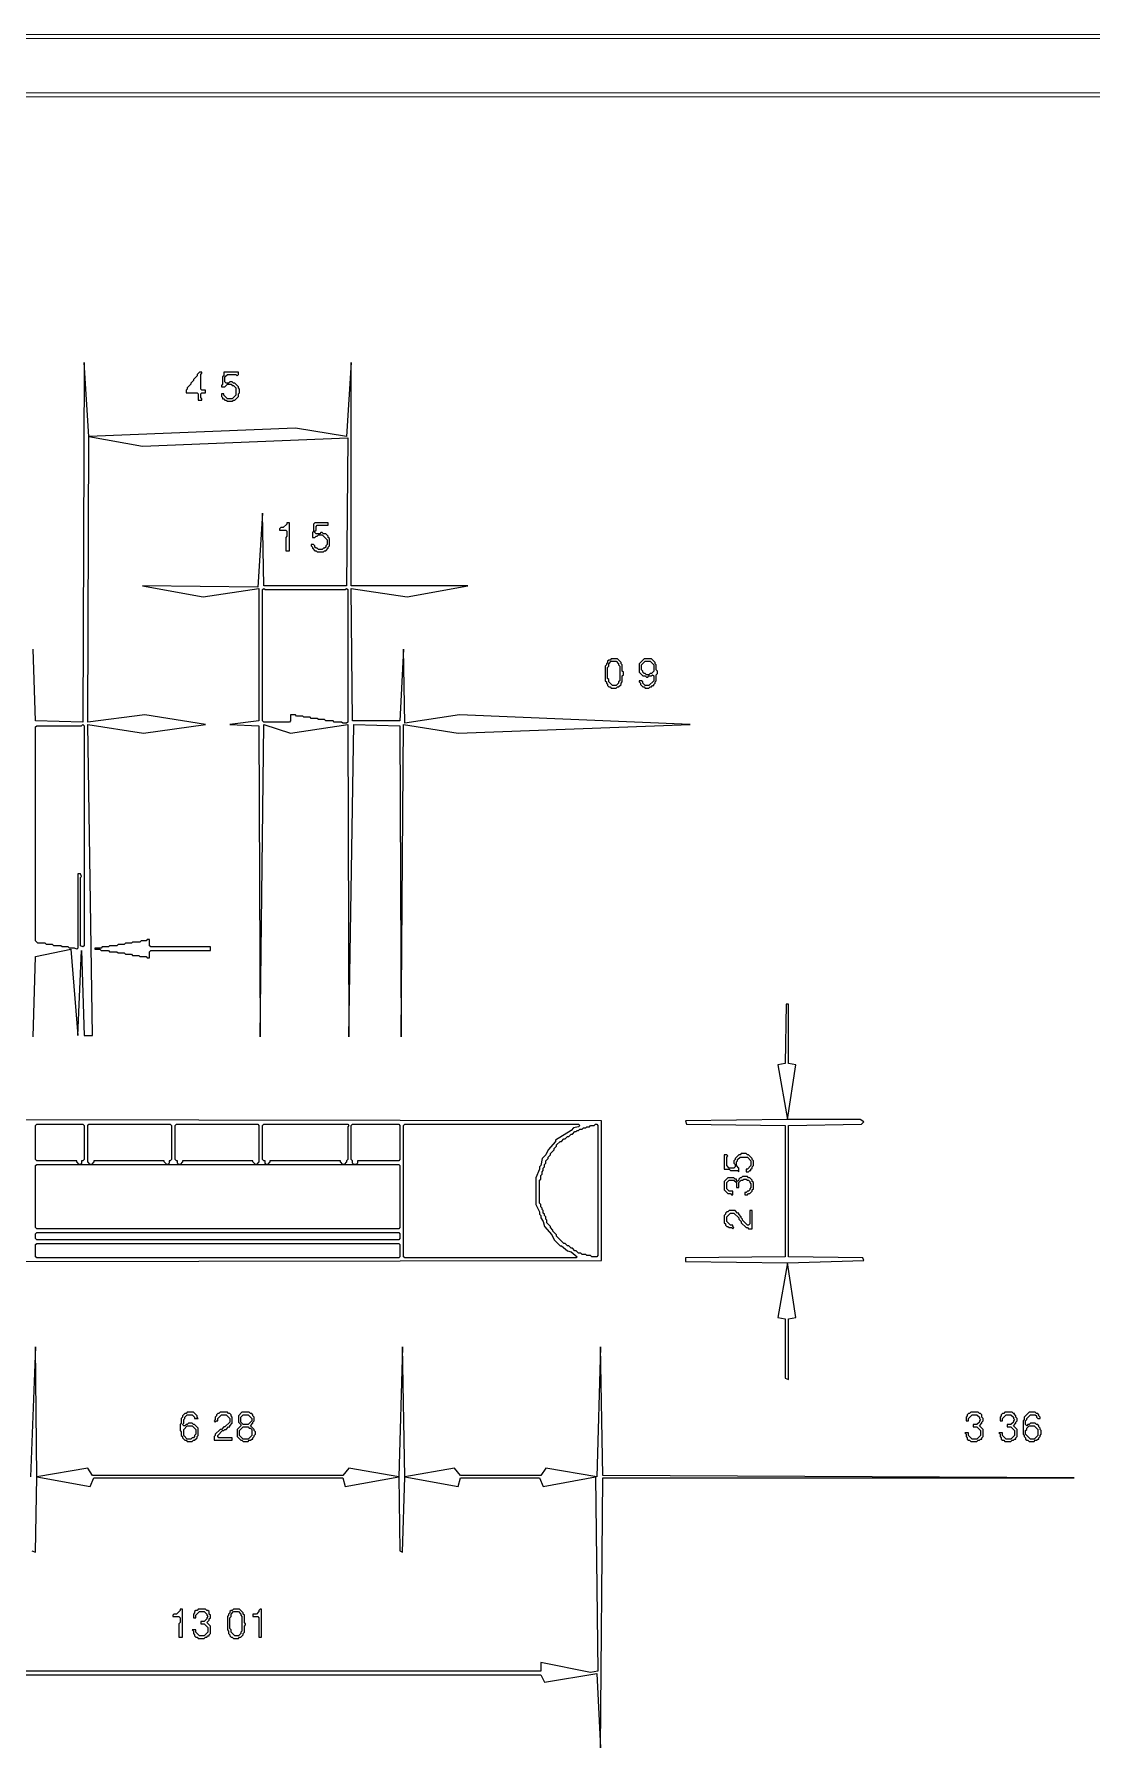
# Model space of a CAD drawing. Extents: x 18 to 322, y -435 to -5.
# Drawn here: x 84.9 to 171.9, y -145.7 to -4.7 of the extents above; entities that cross this region are included whole.
import ezdxf

# ---------------------------------------------------------------- set-up
doc = ezdxf.new("R2010")
doc.units = 0

msp = doc.modelspace()

# ---------------------------------------------------------------- linework, layer by layer
at = {"layer": 'CONTOURS'}
for p, q in [((317.2, -4.8), (17.6, -4.7)), ((18, -5), (316.9, -5.1)), ((312.4, -9.6), (22.4, -9.5)), ((22.8, -9.8), (312.1, -9.9)), ((89, -31.7), (88.9, -61.3)), ((89.4, -37.8), (89, -31.7)), ((111, -31.7), (110.6, -37.8)), ((111, -50.1), (111, -31.7)), ((97.8, -33.5), (97.5, -33.8)), ((97.5, -33.8), (97.5, -33.9)), ((98, -33.2), (97.8, -33.4)), ((97.8, -33.4), (97.8, -33.5)), ((98.3, -32.8), (98, -33.1)), ((98, -33.1), (98, -33.2)), ((98.5, -32.5), (98.3, -32.7)), ((98.3, -32.7), (98.3, -32.8)), ((98.7, -32.5), (98.5, -32.5)), ((98.6, -32.7), (98.7, -32.6)), ((98.6, -33.9), (98.6, -32.7)), ((98.7, -32.6), (98.7, -32.5)), ((100.4, -33.5), (100.3, -33.6)), ((100.3, -33.6), (100.3, -33.7)), ((100.3, -33.7), (100.6, -33.7)), ((100.5, -32.8), (100.4, -32.9)), ((100.4, -32.9), (100.4, -33.5)), ((100.5, -32.5), (100.5, -32.8)), ((101.7, -32.5), (100.5, -32.5)), ((100.6, -32.9), (100.8, -32.7)), ((100.6, -33.3), (100.6, -32.9)), ((100.7, -33.4), (100.6, -33.3)), ((100.6, -33.7), (100.8, -33.5)), ((100.9, -33.4), (100.7, -33.4)), ((100.8, -32.7), (101.5, -32.7)), ((100.8, -33.5), (101.1, -33.5)), ((101, -33.3), (100.9, -33.4)), ((101.2, -33.3), (101, -33.3)), ((101.1, -33.5), (101.2, -33.6)), ((101.3, -33.4), (101.2, -33.3)), ((101.2, -33.6), (101.3, -33.6)), ((101.4, -33.4), (101.3, -33.4)), ((101.3, -33.6), (101.5, -33.8)), ((101.7, -33.7), (101.4, -33.4)), ((101.5, -32.7), (101.6, -32.8)), ((101.5, -33.8), (101.5, -34.4)), ((101.6, -32.8), (101.7, -32.7)), ((101.7, -32.7), (101.7, -32.5)), ((101.7, -33.8), (101.7, -33.7)), ((101.8, -33.9), (101.7, -33.8)), ((97.5, -33.9), (97.4, -34)), ((97.4, -34), (97.4, -34.2)), ((97.4, -34.2), (98.3, -34.2)), ((98.3, -34.2), (98.4, -34.3)), ((98.4, -34.3), (98.4, -34.8)), ((98.4, -34.8), (98.7, -34.8)), ((98.7, -34), (98.6, -33.9)), ((98.6, -34.3), (98.7, -34.2)), ((98.6, -34.6), (98.6, -34.3)), ((98.7, -34.7), (98.6, -34.6)), ((99, -34), (98.7, -34)), ((98.7, -34.2), (99, -34.2)), ((98.7, -34.8), (98.7, -34.7)), ((99, -34.2), (99, -34)), ((100.5, -34.3), (100.3, -34.3)), ((100.3, -34.3), (100.3, -34.5)), ((100.3, -34.5), (100.4, -34.6)), ((100.4, -34.6), (100.4, -34.7)), ((100.4, -34.7), (100.5, -34.7)), ((100.5, -34.4), (100.5, -34.3)), ((100.8, -34.7), (100.5, -34.4)), ((100.5, -34.7), (100.6, -34.8)), ((100.6, -34.8), (100.7, -34.8)), ((100.7, -34.8), (100.8, -34.9)), ((101.2, -34.7), (100.8, -34.7)), ((100.8, -34.9), (101.2, -34.9)), ((101.5, -34.4), (101.2, -34.7)), ((101.2, -34.9), (101.3, -34.8)), ((101.3, -34.8), (101.4, -34.8)), ((101.4, -34.8), (101.7, -34.5)), ((101.7, -34.3), (101.8, -34.2)), ((101.7, -34.5), (101.7, -34.3)), ((101.8, -34.2), (101.8, -33.9)), ((89.3, -61.3), (89.4, -37.8)), ((106.4, -37.1), (89.4, -37.8)), ((89.4, -37.8), (93.8, -38.6)), ((93.8, -38.6), (110.7, -37.9)), ((110.6, -37.8), (106.4, -37.1)), ((110.7, -37.9), (110.6, -50.1)), ((103.7, -44.1), (103.3, -50.2)), ((103.8, -50.1), (103.7, -44.1)), ((105.7, -45), (105.4, -45.3)), ((105.7, -44.9), (105.7, -45)), ((105.9, -44.9), (105.7, -44.9)), ((105.9, -47.2), (105.9, -44.9)), ((108, -44.9), (107.9, -45)), ((107.9, -45), (107.9, -45.6)), ((109.1, -44.9), (108, -44.9)), ((108.1, -45.2), (108.2, -45.1)), ((108.2, -45.1), (109.1, -45.1)), ((109.1, -45.1), (109.1, -44.9)), ((105.2, -45.3), (105.1, -45.4)), ((105.1, -45.4), (105.1, -45.5)), ((105.1, -45.5), (105.6, -45.5)), ((105.4, -45.3), (105.2, -45.3)), ((105.6, -45.5), (105.7, -45.6)), ((105.7, -46), (105.6, -46.1)), ((105.6, -46.1), (105.6, -47.2)), ((105.7, -45.6), (105.7, -46)), ((107.9, -45.6), (107.8, -45.7)), ((107.8, -45.7), (107.8, -46.1)), ((107.8, -46.1), (108, -46.1)), ((108, -45.6), (108.1, -45.5)), ((108, -45.7), (108, -45.6)), ((108.1, -45.8), (108, -45.7)), ((108, -46.1), (108.1, -46)), ((108.1, -45.5), (108.1, -45.2)), ((108.4, -45.8), (108.1, -45.8)), ((108.1, -46), (108.2, -46)), ((108.2, -46), (108.3, -45.9)), ((108.3, -45.9), (108.6, -45.9)), ((108.5, -45.7), (108.4, -45.8)), ((108.6, -45.7), (108.5, -45.7)), ((108.7, -45.8), (108.6, -45.7)), ((108.6, -45.9), (109, -46.3)), ((108.9, -45.8), (108.7, -45.8)), ((109.1, -46), (108.9, -45.8)), ((109, -46.3), (109, -46.7)), ((109.1, -46.1), (109.1, -46)), ((109.2, -46.2), (109.1, -46.1)), ((109.2, -46.8), (109.2, -46.2)), ((105.6, -47.2), (105.9, -47.2)), ((107.9, -46.7), (107.7, -46.7)), ((107.7, -46.7), (107.7, -46.8)), ((107.7, -46.8), (107.8, -46.9)), ((107.8, -46.9), (107.8, -47)), ((107.8, -47), (108, -47.2)), ((108, -46.8), (107.9, -46.7)), ((108, -46.9), (108, -46.8)), ((108.1, -47), (108, -46.9)), ((108, -47.2), (108.1, -47.2)), ((108.2, -47), (108.1, -47)), ((108.1, -47.2), (108.2, -47.3)), ((108.3, -47.1), (108.2, -47)), ((108.2, -47.3), (108.7, -47.3)), ((108.6, -47.1), (108.3, -47.1)), ((108.7, -47), (108.6, -47.1)), ((108.8, -47), (108.7, -47)), ((108.7, -47.3), (108.8, -47.2)), ((108.9, -46.9), (108.8, -47)), ((108.8, -47.2), (108.9, -47.2)), ((109, -46.7), (108.9, -46.8)), ((108.9, -46.8), (108.9, -46.9)), ((108.9, -47.2), (109.1, -47)), ((109.1, -46.9), (109.2, -46.8)), ((109.1, -47), (109.1, -46.9)), ((103.3, -50.2), (93.8, -50.1)), ((93.8, -50.1), (98.8, -51)), ((98.8, -51), (103.4, -50.3)), ((103.4, -50.3), (103.4, -61.2)), ((103.7, -50.4), (103.8, -50.3)), ((103.7, -61.2), (103.7, -50.4)), ((110.6, -50.1), (103.8, -50.1)), ((103.8, -50.3), (103.9, -50.4)), ((103.9, -50.4), (110.5, -50.4)), ((110.5, -50.4), (110.6, -50.3)), ((110.6, -50.3), (110.7, -50.4)), ((110.7, -50.4), (110.7, -61.3)), ((120.6, -50.1), (111, -50.1)), ((111.1, -61.2), (111, -50.3)), ((111, -50.3), (115.6, -51)), ((115.6, -51), (120.6, -50.1)), ((85, -61.2), (84.8, -55.3)), ((115.3, -55.3), (115, -61.2)), ((115.4, -61.4), (115.3, -55.3)), ((132.1, -56.4), (132, -56.5)), ((132.2, -56.2), (132.1, -56.3)), ((132.1, -56.3), (132.1, -56.4)), ((132.3, -56.2), (132.2, -56.2)), ((132.2, -56.5), (132.4, -56.3)), ((132.4, -56.1), (132.3, -56.2)), ((132.9, -56.1), (132.4, -56.1)), ((132.4, -56.3), (132.8, -56.3)), ((132.8, -56.3), (133, -56.5)), ((133.2, -56.4), (132.9, -56.1)), ((133.2, -56.5), (133.2, -56.4)), ((135.1, -56.1), (134.7, -56.5)), ((134.9, -56.6), (135.2, -56.3)), ((135.7, -56.1), (135.1, -56.1)), ((135.2, -56.3), (135.6, -56.3)), ((135.6, -56.3), (135.9, -56.6)), ((136, -56.4), (135.7, -56.1)), ((136, -56.5), (136, -56.4)), ((132, -56.6), (131.9, -56.7)), ((131.9, -56.7), (131.9, -57.9)), ((132, -56.5), (132, -56.6)), ((132.1, -56.8), (132.2, -56.7)), ((132.1, -57.7), (132.1, -56.8)), ((132.2, -57.8), (132.1, -57.7)), ((132.2, -56.7), (132.2, -56.5)), ((132.2, -58), (132.2, -57.8)), ((133, -56.5), (133, -56.6)), ((133, -56.6), (133.1, -56.7)), ((133.1, -56.7), (133.1, -57.9)), ((133.3, -56.6), (133.2, -56.5)), ((133.3, -57.1), (133.3, -56.6)), ((133.4, -57.2), (133.3, -57.1)), ((133.3, -57.5), (133.4, -57.4)), ((133.3, -58), (133.3, -57.5)), ((133.4, -57.4), (133.4, -57.2)), ((134.7, -56.5), (134.7, -57.2)), ((134.7, -57.2), (135, -57.5)), ((134.9, -57), (134.9, -56.6)), ((135, -57.1), (134.9, -57)), ((135, -57.2), (135, -57.1)), ((135.1, -57.3), (135, -57.2)), ((135, -57.5), (135.2, -57.5)), ((135.2, -57.3), (135.1, -57.3)), ((135.3, -57.4), (135.2, -57.3)), ((135.2, -57.5), (135.3, -57.6)), ((135.5, -57.4), (135.3, -57.4)), ((135.3, -57.6), (135.4, -57.6)), ((135.4, -57.6), (135.5, -57.5)), ((135.6, -57.3), (135.5, -57.4)), ((135.5, -57.5), (135.7, -57.5)), ((135.7, -57.3), (135.6, -57.3)), ((135.9, -57.1), (135.7, -57.3)), ((135.7, -57.5), (135.8, -57.4)), ((135.8, -57.4), (135.9, -57.5)), ((135.9, -56.6), (135.9, -57.1)), ((135.9, -57.5), (135.9, -57.9)), ((136.1, -56.6), (136, -56.5)), ((136.1, -57), (136.1, -56.6)), ((136.2, -57.1), (136.1, -57)), ((136.1, -57.4), (136.2, -57.3)), ((136.1, -57.9), (136.1, -57.4)), ((136.2, -57.3), (136.2, -57.1)), ((131.9, -57.9), (132, -58)), ((132, -58), (132, -58.1)), ((132, -58.1), (132.1, -58.2)), ((132.1, -58.2), (132.1, -58.3)), ((132.1, -58.3), (132.2, -58.4)), ((132.5, -58.3), (132.2, -58)), ((132.2, -58.4), (132.3, -58.4)), ((132.3, -58.4), (132.4, -58.5)), ((132.4, -58.5), (132.8, -58.5)), ((132.8, -58.3), (132.5, -58.3)), ((133, -58.1), (132.8, -58.3)), ((132.8, -58.5), (132.9, -58.4)), ((132.9, -58.4), (133, -58.4)), ((133.1, -57.9), (133, -58)), ((133, -58), (133, -58.1)), ((133, -58.4), (133.2, -58.2)), ((133.2, -58.1), (133.3, -58)), ((133.2, -58.2), (133.2, -58.1)), ((134.9, -57.9), (134.7, -57.9)), ((134.7, -57.9), (134.7, -58)), ((134.7, -58), (134.8, -58.1)), ((134.8, -58.1), (134.8, -58.2)), ((134.8, -58.2), (135, -58.4)), ((135, -58), (134.9, -57.9)), ((135, -58.1), (135, -58)), ((135.2, -58.3), (135, -58.1)), ((135, -58.4), (135.1, -58.4)), ((135.1, -58.4), (135.2, -58.5)), ((135.5, -58.3), (135.2, -58.3)), ((135.2, -58.5), (135.5, -58.5)), ((135.9, -57.9), (135.5, -58.3)), ((135.5, -58.5), (135.6, -58.4)), ((135.6, -58.4), (135.7, -58.4)), ((135.7, -58.4), (135.8, -58.3)), ((135.8, -58.3), (135.9, -58.3)), ((135.9, -58.2), (136, -58.1)), ((135.9, -58.3), (135.9, -58.2)), ((136, -58), (136.1, -57.9)), ((136, -58.1), (136, -58)), ((88.9, -61.3), (85, -61.2)), ((85, -61.7), (85.1, -61.6)), ((85, -79.3), (85, -61.7)), ((85.1, -61.6), (88.8, -61.6)), ((88.8, -61.6), (88.9, -61.5)), ((88.9, -61.5), (89, -61.6)), ((89, -61.6), (89, -79.7)), ((94, -60.7), (89.3, -61.3)), ((89.7, -87.1), (89.3, -61.5)), ((89.3, -61.5), (93.9, -62.2)), ((93.9, -62.2), (99, -61.5)), ((99, -61.5), (94, -60.7)), ((103.4, -61.2), (101, -61.5)), ((101, -61.5), (103.4, -61.6)), ((103.4, -61.6), (103.5, -87.2)), ((103.5, -87.2), (103.8, -61.5)), ((103.8, -61.3), (103.7, -61.2)), ((105.9, -61.3), (103.8, -61.3)), ((103.8, -61.5), (106, -62.2)), ((106, -61.2), (105.9, -61.3)), ((106.4, -60.7), (106, -60.7)), ((106, -60.7), (106, -61.2)), ((106, -62.2), (110.7, -61.5)), ((106.5, -60.8), (106.4, -60.7)), ((107, -60.8), (106.5, -60.8)), ((107.1, -60.9), (107, -60.8)), ((107.6, -60.9), (107.1, -60.9)), ((107.7, -61), (107.6, -60.9)), ((108.2, -61), (107.7, -61)), ((108.3, -61.1), (108.2, -61)), ((108.8, -61.1), (108.3, -61.1)), ((108.9, -61.2), (108.8, -61.1)), ((109.5, -61.2), (108.9, -61.2)), ((109.6, -61.3), (109.5, -61.2)), ((110.2, -61.3), (109.6, -61.3)), ((110.3, -61.4), (110.2, -61.3)), ((110.6, -61.4), (110.3, -61.4)), ((110.7, -61.3), (110.6, -61.4)), ((110.7, -61.5), (110.8, -87.2)), ((110.8, -87.2), (111.2, -61.5)), ((115, -61.2), (111.1, -61.2)), ((111.2, -61.5), (115, -61.6)), ((115, -61.6), (115.1, -87.2)), ((115.1, -87.2), (115.3, -61.5)), ((115.3, -61.5), (119.8, -62.2)), ((119.9, -60.7), (115.4, -61.4)), ((119.8, -62.2), (138.9, -61.5)), ((138.9, -61.5), (119.9, -60.7)), ((88.7, -73.8), (88.5, -73.8)), ((88.5, -73.8), (88.5, -79.9)), ((88.8, -74), (88.7, -73.8)), ((88.7, -74.1), (88.8, -74)), ((88.7, -79.7), (88.7, -74.1)), ((85.2, -79.5), (85, -79.3)), ((85, -80.6), (87.9, -80)), ((85.8, -79.5), (85.2, -79.5)), ((85.9, -79.6), (85.8, -79.5)), ((86.4, -79.6), (85.9, -79.6)), ((86.5, -79.7), (86.4, -79.6)), ((87.1, -79.7), (86.5, -79.7)), ((87.2, -79.8), (87.1, -79.7)), ((87.7, -79.8), (87.2, -79.8)), ((87.8, -79.9), (87.7, -79.8)), ((88.2, -79.9), (87.8, -79.9)), ((87.9, -80), (88.5, -87.1)), ((88.4, -80), (88.2, -79.9)), ((88.5, -79.9), (88.4, -80)), ((88.5, -87.1), (88.8, -80.1)), ((88.9, -79.8), (88.7, -79.7)), ((88.8, -80.1), (89, -87.1)), ((89, -79.7), (88.9, -79.8)), ((89.9, -79.9), (89.9, -80)), ((90.4, -79.9), (89.9, -79.9)), ((89.9, -80), (90.3, -80)), ((90.3, -80), (90.4, -80.1)), ((90.5, -79.8), (90.4, -79.9)), ((90.4, -80.1), (91, -80.1)), ((91, -79.8), (90.5, -79.8)), ((91.1, -79.7), (91, -79.8)), ((91, -80.1), (91.1, -80.2)), ((91.7, -79.7), (91.1, -79.7)), ((91.1, -80.2), (91.7, -80.2)), ((91.8, -79.6), (91.7, -79.7)), ((91.7, -80.2), (91.8, -80.3)), ((92.3, -79.6), (91.8, -79.6)), ((91.8, -80.3), (92.3, -80.3)), ((92.4, -79.5), (92.3, -79.6)), ((92.3, -80.3), (92.4, -80.4)), ((92.9, -79.5), (92.4, -79.5)), ((93, -79.4), (92.9, -79.5)), ((93.6, -79.4), (93, -79.4)), ((93.7, -79.3), (93.6, -79.4)), ((94.1, -79.3), (93.7, -79.3)), ((94.2, -79.2), (94.1, -79.3)), ((94.4, -79.2), (94.2, -79.2)), ((94.4, -79.7), (94.4, -79.2)), ((94.5, -79.8), (94.4, -79.7)), ((94.4, -80.2), (94.5, -80.1)), ((94.4, -80.7), (94.4, -80.2)), ((99.4, -79.8), (94.5, -79.8)), ((94.5, -80.1), (99.4, -80.1)), ((99.4, -80.1), (99.4, -79.8)), ((84.8, -87.2), (85, -80.6)), ((92.4, -80.4), (92.9, -80.4)), ((92.9, -80.4), (93, -80.5)), ((93, -80.5), (93.5, -80.5)), ((93.5, -80.5), (93.6, -80.6)), ((93.6, -80.6), (94.1, -80.6)), ((94.1, -80.6), (94.2, -80.7)), ((94.2, -80.7), (94.4, -80.7)), ((146.8, -84.5), (146.7, -89.4)), ((147, -84.5), (146.8, -84.5)), ((147, -89.4), (147, -84.5)), ((89, -87.1), (89.7, -87.1)), ((146.7, -89.4), (146.1, -89.5)), ((146.1, -89.5), (146.9, -94)), ((146.9, -94), (147.6, -89.5)), ((147.6, -89.5), (147, -89.4)), ((131.6, -94.1), (68.7, -94)), ((85, -94.5), (85.1, -94.4)), ((85.1, -94.4), (88.9, -94.4)), ((88.9, -94.4), (89, -94.5)), ((89.3, -94.5), (89.4, -94.4)), ((89.4, -94.4), (96.1, -94.4)), ((96.1, -94.4), (96.2, -94.5)), ((96.5, -94.5), (96.6, -94.4)), ((96.6, -94.4), (103.3, -94.4)), ((103.3, -94.4), (103.4, -94.5)), ((103.7, -94.5), (103.8, -94.4)), ((103.8, -94.4), (110.7, -94.4)), ((110.7, -94.4), (110.8, -94.5)), ((111, -94.5), (111.1, -94.4)), ((111.1, -94.4), (114.9, -94.4)), ((114.9, -94.4), (115, -94.5)), ((115.3, -94.5), (115.4, -94.4)), ((115.4, -94.4), (129.7, -94.4)), ((129.7, -94.4), (129.8, -94.5)), ((131, -94.5), (131.1, -94.4)), ((131.1, -94.4), (131.2, -94.4)), ((131.2, -94.4), (131.3, -94.5)), ((131.6, -105.6), (131.6, -94.1)), ((146.9, -94), (138.5, -94.1)), ((138.5, -94.1), (138.6, -94.4)), ((138.6, -94.4), (146.7, -94.5)), ((152.9, -94), (146.9, -94)), ((147, -94.5), (153, -94.4)), ((153.2, -94.2), (152.9, -94)), ((153, -94.4), (153.2, -94.2)), ((85, -97.3), (85, -94.5)), ((89, -94.5), (89, -97.3)), ((89.3, -97.5), (89.3, -94.5)), ((96.2, -94.5), (96.2, -97.3)), ((96.5, -97.3), (96.5, -94.5)), ((103.4, -94.5), (103.4, -97.5)), ((103.7, -97.3), (103.7, -94.5)), ((110.8, -94.5), (110.7, -94.6)), ((110.7, -94.6), (110.7, -97.3)), ((111, -97.3), (111, -94.5)), ((115, -94.5), (115, -97.3)), ((115.3, -105.3), (115.3, -94.5)), ((127.8, -95.8), (127.2, -96.5)), ((129.1, -94.9), (127.8, -95.7)), ((127.8, -95.7), (127.8, -95.8)), ((127.9, -96.1), (128.2, -95.8)), ((128.2, -95.8), (128.3, -95.8)), ((128.3, -95.8), (128.5, -95.6)), ((128.5, -95.6), (128.6, -95.6)), ((128.6, -95.6), (128.8, -95.4)), ((128.8, -95.4), (128.9, -95.4)), ((128.9, -95.4), (129.1, -95.2)), ((129.3, -94.7), (129.1, -94.9)), ((129.1, -95.2), (129.2, -95.2)), ((129.2, -95.2), (129.4, -95)), ((129.7, -94.6), (129.3, -94.7)), ((129.4, -95), (129.5, -95)), ((129.5, -95), (129.6, -94.9)), ((129.6, -94.9), (129.7, -94.9)), ((129.8, -94.5), (129.7, -94.6)), ((129.7, -94.9), (129.8, -94.8)), ((129.8, -94.8), (130, -94.8)), ((130, -94.8), (130.1, -94.7)), ((130.1, -94.7), (130.3, -94.7)), ((130.3, -94.7), (130.4, -94.6)), ((130.4, -94.6), (130.6, -94.6)), ((130.6, -94.6), (130.7, -94.5)), ((130.7, -94.5), (131, -94.5)), ((131.3, -94.5), (131.3, -105.2)), ((146.7, -94.5), (146.7, -105.3)), ((147, -105.3), (147, -94.5)), ((126.7, -97.2), (126.6, -97.8)), ((127, -96.9), (126.7, -97.2)), ((127.2, -96.5), (127, -96.9)), ((127, -97.4), (127.2, -97.2)), ((127.2, -97.1), (127.4, -96.9)), ((127.2, -97.2), (127.2, -97.1)), ((127.4, -96.8), (127.7, -96.5)), ((127.4, -96.9), (127.4, -96.8)), ((127.7, -96.4), (127.9, -96.2)), ((127.7, -96.5), (127.7, -96.4)), ((127.9, -96.2), (127.9, -96.1)), ((141.9, -96.9), (141.7, -96.9)), ((141.7, -96.9), (141.7, -98.1)), ((142, -97), (141.9, -96.9)), ((141.9, -97.1), (142, -97)), ((141.9, -97.8), (141.9, -97.1)), ((142.9, -96.9), (142.6, -97.2)), ((142.6, -97.2), (142.6, -97.3)), ((142.8, -97.3), (143, -97.1)), ((143, -96.9), (142.9, -96.9)), ((143.1, -96.8), (143, -96.9)), ((143, -97.1), (143.6, -97.1)), ((143.5, -96.8), (143.1, -96.8)), ((143.6, -96.9), (143.5, -96.8)), ((143.7, -96.9), (143.6, -96.9)), ((143.6, -97.1), (143.9, -97.4)), ((144, -97.2), (143.7, -96.9)), ((144, -97.3), (144, -97.2)), ((85.1, -97.4), (85, -97.3)), ((85, -97.8), (85.1, -97.7)), ((85, -102.9), (85, -97.8)), ((88.4, -97.4), (85.1, -97.4)), ((85.1, -97.7), (114.9, -97.7)), ((88.4, -97.5), (88.4, -97.4)), ((88.6, -97.7), (88.4, -97.5)), ((88.7, -97.7), (88.6, -97.7)), ((88.8, -97.6), (88.7, -97.7)), ((88.9, -97.4), (88.8, -97.4)), ((88.8, -97.4), (88.8, -97.6)), ((89, -97.3), (88.9, -97.4)), ((89.5, -97.7), (89.3, -97.5)), ((89.6, -97.7), (89.5, -97.7)), ((89.8, -97.5), (89.6, -97.7)), ((95.6, -97.4), (89.8, -97.4)), ((89.8, -97.4), (89.8, -97.5)), ((95.6, -97.5), (95.6, -97.4)), ((95.8, -97.7), (95.6, -97.5)), ((95.9, -97.7), (95.8, -97.7)), ((96, -97.6), (95.9, -97.7)), ((96.1, -97.4), (96, -97.4)), ((96, -97.4), (96, -97.6)), ((96.2, -97.3), (96.1, -97.4)), ((96.6, -97.4), (96.5, -97.3)), ((96.7, -97.4), (96.6, -97.4)), ((96.7, -97.6), (96.7, -97.4)), ((96.8, -97.7), (96.7, -97.6)), ((96.9, -97.7), (96.8, -97.7)), ((97.1, -97.5), (96.9, -97.7)), ((102.9, -97.4), (97.1, -97.4)), ((97.1, -97.4), (97.1, -97.5)), ((102.9, -97.5), (102.9, -97.4)), ((103.1, -97.7), (102.9, -97.5)), ((103.2, -97.7), (103.1, -97.7)), ((103.4, -97.5), (103.2, -97.7)), ((103.8, -97.4), (103.7, -97.3)), ((103.9, -97.4), (103.8, -97.4)), ((103.9, -97.6), (103.9, -97.4)), ((104, -97.7), (103.9, -97.6)), ((104.1, -97.7), (104, -97.7)), ((104.3, -97.5), (104.1, -97.7)), ((110.1, -97.4), (104.3, -97.4)), ((104.3, -97.4), (104.3, -97.5)), ((110.1, -97.5), (110.1, -97.4)), ((110.3, -97.7), (110.1, -97.5)), ((110.4, -97.7), (110.3, -97.7)), ((110.6, -97.5), (110.4, -97.7)), ((110.7, -97.3), (110.6, -97.4)), ((110.6, -97.4), (110.6, -97.5)), ((111.1, -97.4), (111, -97.3)), ((111.1, -97.6), (111.1, -97.4)), ((111.2, -97.7), (111.1, -97.6)), ((111.4, -97.7), (111.2, -97.7)), ((111.5, -97.6), (111.4, -97.7)), ((114.9, -97.4), (111.5, -97.4)), ((111.5, -97.4), (111.5, -97.6)), ((115, -97.3), (114.9, -97.4)), ((114.9, -97.7), (115, -97.8)), ((115, -97.8), (115, -102.9)), ((126.5, -98.1), (126.2, -98.8)), ((126.6, -97.8), (126.5, -97.9)), ((126.5, -97.9), (126.5, -98.1)), ((126.6, -98.6), (126.7, -98.5)), ((126.6, -98.9), (126.6, -98.6)), ((126.7, -98.3), (126.8, -98.2)), ((126.7, -98.5), (126.7, -98.3)), ((126.8, -98), (126.9, -97.9)), ((126.8, -98.2), (126.8, -98)), ((126.9, -97.7), (127, -97.6)), ((126.9, -97.9), (126.9, -97.7)), ((127, -97.6), (127, -97.4)), ((141.7, -98.1), (142.1, -98.1)), ((142.1, -98), (141.9, -97.8)), ((142.5, -98), (142.1, -98)), ((142.1, -98.1), (142.2, -98.2)), ((142.2, -98.2), (142.8, -98.2)), ((142.6, -97.3), (142.5, -97.4)), ((142.5, -97.4), (142.5, -97.6)), ((142.5, -97.6), (142.6, -97.7)), ((142.6, -97.9), (142.5, -98)), ((142.6, -97.7), (142.6, -97.9)), ((142.7, -97.5), (142.8, -97.4)), ((142.7, -97.8), (142.7, -97.5)), ((142.9, -98), (142.7, -97.8)), ((142.8, -97.4), (142.8, -97.3)), ((142.8, -98.2), (142.9, -98.3)), ((142.9, -98.3), (142.9, -98)), ((143.2, -98.7), (143.1, -98.8)), ((143.6, -98.7), (143.2, -98.7)), ((143.6, -98.1), (143.5, -98.1)), ((143.5, -98.1), (143.5, -98.3)), ((143.5, -98.3), (143.7, -98.3)), ((143.9, -97.8), (143.6, -98.1)), ((143.7, -98.8), (143.6, -98.7)), ((143.7, -98.3), (143.8, -98.2)), ((143.8, -98.2), (143.9, -98.2)), ((143.9, -97.4), (143.9, -97.8)), ((143.9, -98.1), (144, -98)), ((143.9, -98.2), (143.9, -98.1)), ((144.1, -97.4), (144, -97.3)), ((144, -97.9), (144.1, -97.8)), ((144, -98), (144, -97.9)), ((144.1, -97.8), (144.1, -97.4)), ((126.2, -98.8), (126.2, -101)), ((126.5, -99), (126.6, -98.9)), ((126.5, -100.9), (126.5, -99)), ((142, -98.8), (141.7, -99.1)), ((141.7, -99.1), (141.7, -99.8)), ((141.7, -99.8), (142, -100.1)), ((141.9, -99.2), (142.1, -99)), ((141.9, -99.7), (141.9, -99.2)), ((142.1, -99.9), (141.9, -99.7)), ((142.5, -98.8), (142, -98.8)), ((142, -100.1), (142.2, -100.1)), ((142.1, -99), (142.5, -99)), ((142.4, -99.9), (142.1, -99.9)), ((142.2, -100.1), (142.3, -100.2)), ((142.4, -100.2), (142.4, -99.9)), ((142.6, -98.9), (142.5, -98.8)), ((142.5, -99), (142.7, -99.2)), ((142.7, -98.9), (142.6, -98.9)), ((142.7, -99), (142.7, -98.9)), ((142.8, -99.1), (142.7, -99)), ((142.7, -99.2), (142.7, -99.6)), ((142.7, -99.6), (142.9, -99.6)), ((142.9, -99), (142.8, -99.1)), ((143, -98.8), (142.9, -98.9)), ((142.9, -98.9), (142.9, -99)), ((142.9, -99.2), (143.1, -99)), ((142.9, -99.6), (142.9, -99.2)), ((143.1, -98.8), (143, -98.8)), ((143.1, -99), (143.2, -99)), ((143.2, -99), (143.3, -98.9)), ((143.3, -98.9), (143.5, -98.9)), ((143.5, -100), (143.4, -100)), ((143.4, -100), (143.4, -100.2)), ((143.5, -98.9), (143.6, -99)), ((143.6, -99.9), (143.5, -100)), ((143.6, -99), (143.7, -99)), ((143.7, -99.9), (143.6, -99.9)), ((143.6, -100.2), (143.7, -100.1)), ((143.8, -98.8), (143.7, -98.8)), ((143.7, -99), (143.8, -99.1)), ((143.8, -99.8), (143.7, -99.9)), ((143.7, -100.1), (143.8, -100.1)), ((144, -99), (143.8, -98.8)), ((143.8, -99.1), (143.8, -99.2)), ((143.8, -99.2), (143.9, -99.3)), ((143.9, -99.6), (143.8, -99.7)), ((143.8, -99.7), (143.8, -99.8)), ((143.8, -100.1), (144, -99.9)), ((143.9, -99.3), (143.9, -99.6)), ((144, -99.1), (144, -99)), ((144.1, -99.2), (144, -99.1)), ((144, -99.8), (144.1, -99.7)), ((144, -99.9), (144, -99.8)), ((144.1, -99.7), (144.1, -99.2)), ((126.2, -101), (126.5, -101.6)), ((126.6, -101), (126.5, -100.9)), ((126.6, -101.2), (126.6, -101)), ((126.7, -101.3), (126.6, -101.2)), ((126.7, -101.4), (126.7, -101.3)), ((126.8, -101.5), (126.7, -101.4)), ((126.8, -101.7), (126.8, -101.5)), ((142.1, -101.5), (142, -101.6)), ((142.6, -101.5), (142.1, -101.5)), ((142.3, -100.2), (142.4, -100.2)), ((142.8, -101.7), (142.6, -101.5)), ((143.4, -100.2), (143.6, -100.2)), ((144, -101.5), (143.8, -101.5)), ((143.8, -101.5), (143.8, -102.6)), ((144, -103), (144, -101.5)), ((85.1, -103), (85, -102.9)), ((115, -102.9), (114.9, -103)), ((126.5, -101.6), (126.5, -101.8)), ((126.5, -101.8), (126.6, -101.9)), ((126.6, -101.9), (126.6, -102.1)), ((126.6, -102.1), (126.8, -102.4)), ((126.9, -101.8), (126.8, -101.7)), ((126.8, -102.4), (126.9, -102.8)), ((126.9, -101.9), (126.9, -101.8)), ((127, -102), (126.9, -101.9)), ((126.9, -102.8), (127.5, -103.5)), ((127, -102.2), (127, -102)), ((127.1, -102.3), (127, -102.2)), ((127.1, -102.5), (127.1, -102.3)), ((127.4, -102.8), (127.1, -102.5)), ((127.4, -102.9), (127.4, -102.8)), ((127.6, -103.1), (127.4, -102.9)), ((141.8, -101.8), (141.7, -101.9)), ((141.7, -101.9), (141.7, -102.5)), ((141.7, -102.5), (141.8, -102.6)), ((141.9, -101.6), (141.8, -101.7)), ((141.8, -101.7), (141.8, -101.8)), ((141.8, -102.6), (141.8, -102.7)), ((141.8, -102.7), (141.9, -102.8)), ((142, -101.6), (141.9, -101.6)), ((141.9, -102), (142.2, -101.7)), ((141.9, -102.4), (141.9, -102)), ((142.2, -102.7), (141.9, -102.4)), ((141.9, -102.8), (142, -102.8)), ((142, -102.8), (142.1, -102.9)), ((142.1, -102.9), (142.3, -102.9)), ((142.2, -101.7), (142.5, -101.7)), ((142.4, -102.7), (142.2, -102.7)), ((142.3, -102.9), (142.4, -103)), ((142.4, -102.8), (142.4, -102.7)), ((142.5, -102.9), (142.4, -102.8)), ((142.4, -103), (142.5, -102.9)), ((142.5, -101.7), (142.9, -102.1)), ((142.9, -101.7), (142.8, -101.7)), ((142.9, -101.8), (142.9, -101.7)), ((143.1, -102), (142.9, -101.8)), ((142.9, -102.1), (142.9, -102.2)), ((142.9, -102.2), (143.1, -102.4)), ((143.1, -102.1), (143.1, -102)), ((143.2, -102.2), (143.1, -102.1)), ((143.1, -102.4), (143.1, -102.5)), ((143.1, -102.5), (143.5, -102.9)), ((143.2, -102.3), (143.2, -102.2)), ((143.6, -102.7), (143.2, -102.3)), ((143.5, -102.9), (143.6, -102.9)), ((143.7, -102.7), (143.6, -102.7)), ((143.6, -102.9), (143.7, -103)), ((143.8, -102.6), (143.7, -102.7)), ((85, -103.4), (85.1, -103.3)), ((85, -103.8), (85, -103.4)), ((85.1, -103.9), (85, -103.8)), ((85, -104.3), (85.1, -104.2)), ((85, -105.3), (85, -104.3)), ((114.9, -103), (85.1, -103)), ((85.1, -103.3), (114.9, -103.3)), ((114.9, -103.9), (85.1, -103.9)), ((85.1, -104.2), (114.9, -104.2)), ((114.9, -103.3), (115, -103.4)), ((115, -103.8), (114.9, -103.9)), ((114.9, -104.2), (115, -104.3)), ((115, -103.4), (115, -103.8)), ((115, -104.3), (115, -105.3)), ((127.5, -103.5), (127.7, -103.9)), ((127.6, -103.2), (127.6, -103.1)), ((127.9, -103.5), (127.6, -103.2)), ((127.7, -103.9), (128.2, -104.4)), ((127.9, -103.6), (127.9, -103.5)), ((128.5, -104.2), (127.9, -103.6)), ((128.6, -104.2), (128.5, -104.2)), ((128.8, -104.4), (128.6, -104.2)), ((143.7, -103), (144, -103)), ((68.5, -105.7), (131.6, -105.6)), ((85.1, -105.4), (85, -105.3)), ((114.9, -105.4), (85.1, -105.4)), ((115, -105.3), (114.9, -105.4)), ((115.4, -105.4), (115.3, -105.3)), ((129.5, -105.4), (115.4, -105.4)), ((128.2, -104.4), (128.3, -104.4)), ((128.3, -104.4), (128.8, -104.8)), ((128.9, -104.4), (128.8, -104.4)), ((128.8, -104.8), (129.1, -104.9)), ((129.1, -104.6), (128.9, -104.4)), ((129.2, -104.6), (129.1, -104.6)), ((129.1, -104.9), (129.6, -105.3)), ((129.4, -104.8), (129.2, -104.6)), ((129.5, -104.8), (129.4, -104.8)), ((129.7, -105), (129.5, -104.8)), ((129.6, -105.3), (129.5, -105.4)), ((129.9, -105), (129.7, -105)), ((130, -105.1), (129.9, -105)), ((130.3, -105.1), (130, -105.1)), ((130.4, -105.2), (130.3, -105.1)), ((130.7, -105.2), (130.4, -105.2)), ((130.8, -105.3), (130.7, -105.2)), ((131.2, -105.3), (130.8, -105.3)), ((131.3, -105.2), (131.2, -105.3)), ((146.7, -105.3), (138.5, -105.4)), ((138.5, -105.4), (138.5, -105.7)), ((138.5, -105.7), (146.9, -105.8)), ((146.9, -105.8), (153.2, -105.6)), ((153.1, -105.4), (147, -105.3)), ((153.2, -105.6), (153.1, -105.4)), ((146.9, -105.8), (146.1, -110.3)), ((147.6, -110.3), (146.9, -105.8)), ((146.1, -110.3), (146.7, -110.4)), ((146.7, -110.4), (146.7, -115.3)), ((147, -110.4), (147.6, -110.3)), ((147, -115.4), (147, -110.4)), ((85, -112.7), (84.6, -123.4)), ((85.1, -123.4), (85, -112.7)), ((115.2, -112.7), (114.9, -123.4)), ((115.4, -123.4), (115.2, -112.7)), ((131.5, -112.7), (131.2, -123.4)), ((131.7, -123.3), (131.5, -112.7)), ((146.7, -115.3), (147, -115.4)), ((97.3, -118.2), (97.1, -118.4)), ((97.1, -118.4), (97.1, -118.5)), ((97.4, -118.2), (97.3, -118.2)), ((97.3, -118.5), (97.5, -118.3)), ((97.5, -118.1), (97.4, -118.2)), ((98, -118.1), (97.5, -118.1)), ((97.5, -118.3), (97.9, -118.3)), ((97.9, -118.3), (98.1, -118.5)), ((98.3, -118.4), (98, -118.1)), ((98.3, -118.5), (98.3, -118.4)), ((99.9, -118.4), (99.8, -118.5)), ((100, -118.2), (99.9, -118.3)), ((99.9, -118.3), (99.9, -118.4)), ((100.1, -118.2), (100, -118.2)), ((100, -118.6), (100.3, -118.3)), ((100.2, -118.1), (100.1, -118.2)), ((100.8, -118.1), (100.2, -118.1)), ((100.3, -118.3), (100.7, -118.3)), ((100.7, -118.3), (101, -118.6)), ((100.9, -118.2), (100.8, -118.1)), ((101, -118.2), (100.9, -118.2)), ((101.1, -118.3), (101, -118.2)), ((101.1, -118.4), (101.1, -118.3)), ((101.2, -118.5), (101.1, -118.4)), ((102, -118.1), (101.7, -118.4)), ((101.7, -118.4), (101.7, -118.9)), ((101.9, -118.5), (102.1, -118.3)), ((102.6, -118.1), (102, -118.1)), ((102.1, -118.3), (102.5, -118.3)), ((102.5, -118.3), (102.8, -118.6)), ((102.7, -118.2), (102.6, -118.1)), ((102.8, -118.2), (102.7, -118.2)), ((102.9, -118.3), (102.8, -118.2)), ((102.9, -118.4), (102.9, -118.3)), ((103, -118.5), (102.9, -118.4)), ((161.7, -118.4), (161.6, -118.5)), ((161.8, -118.2), (161.7, -118.3)), ((161.7, -118.3), (161.7, -118.4)), ((161.9, -118.2), (161.8, -118.2)), ((161.8, -118.6), (162.1, -118.3)), ((162, -118.1), (161.9, -118.2)), ((162.6, -118.1), (162, -118.1)), ((162.1, -118.3), (162.5, -118.3)), ((162.5, -118.3), (162.7, -118.5)), ((162.7, -118.2), (162.6, -118.1)), ((162.8, -118.2), (162.7, -118.2)), ((162.9, -118.3), (162.8, -118.2)), ((162.9, -118.5), (162.9, -118.3)), ((164.5, -118.4), (164.4, -118.5)), ((164.6, -118.2), (164.5, -118.3)), ((164.5, -118.3), (164.5, -118.4)), ((164.7, -118.2), (164.6, -118.2)), ((164.6, -118.6), (164.9, -118.3)), ((164.8, -118.1), (164.7, -118.2)), ((165.4, -118.1), (164.8, -118.1)), ((164.9, -118.3), (165.3, -118.3)), ((165.3, -118.3), (165.5, -118.5)), ((165.5, -118.2), (165.4, -118.1)), ((165.6, -118.2), (165.5, -118.2)), ((165.6, -118.3), (165.6, -118.2)), ((165.7, -118.4), (165.6, -118.3)), ((165.7, -118.5), (165.7, -118.4)), ((166.8, -118.1), (166.4, -118.5)), ((166.6, -118.6), (166.9, -118.3)), ((167.3, -118.1), (166.8, -118.1)), ((166.9, -118.3), (167.3, -118.3)), ((167.4, -118.2), (167.3, -118.1)), ((167.3, -118.3), (167.4, -118.4)), ((167.5, -118.2), (167.4, -118.2)), ((167.4, -118.4), (167.4, -118.5)), ((167.6, -118.3), (167.5, -118.2)), ((167.6, -118.4), (167.6, -118.3)), ((167.7, -118.5), (167.6, -118.4)), ((97, -119), (96.9, -119.1)), ((96.9, -119.1), (96.9, -119.6)), ((96.9, -119.6), (97, -119.7)), ((97.1, -118.5), (97, -118.6)), ((97, -118.6), (97, -119)), ((97, -119.7), (97, -120)), ((97.1, -119.1), (97.2, -119)), ((97.2, -119.2), (97.1, -119.1)), ((97.2, -118.7), (97.3, -118.6)), ((97.2, -119), (97.2, -118.7)), ((97.2, -119.5), (97.5, -119.2)), ((97.3, -119.2), (97.2, -119.2)), ((97.2, -120), (97.2, -119.5)), ((97.3, -118.6), (97.3, -118.5)), ((97.4, -119.1), (97.3, -119.2)), ((97.5, -119.1), (97.4, -119.1)), ((97.6, -119), (97.5, -119.1)), ((97.5, -119.2), (97.9, -119.2)), ((97.9, -119), (97.6, -119)), ((98, -119.1), (97.9, -119)), ((97.9, -119.2), (98.2, -119.5)), ((98.1, -119.1), (98, -119.1)), ((98.1, -118.5), (98.1, -118.6)), ((98.1, -118.6), (98.4, -118.6)), ((98.4, -119.4), (98.1, -119.1)), ((98.2, -119.5), (98.2, -119.9)), ((98.4, -118.6), (98.3, -118.5)), ((98.4, -120), (98.4, -119.4)), ((99.8, -118.7), (99.7, -118.8)), ((99.7, -118.8), (99.8, -118.9)), ((99.8, -118.5), (99.8, -118.7)), ((99.8, -118.9), (99.9, -118.8)), ((100.2, -119.5), (99.8, -119.9)), ((99.9, -118.8), (100, -118.8)), ((100, -118.8), (100, -118.6)), ((100, -120), (100.4, -119.6)), ((100.3, -119.5), (100.2, -119.5)), ((100.5, -119.3), (100.3, -119.5)), ((100.4, -119.6), (100.5, -119.6)), ((100.6, -119.3), (100.5, -119.3)), ((100.5, -119.6), (100.6, -119.5)), ((101, -118.9), (100.6, -119.3)), ((100.6, -119.5), (100.7, -119.5)), ((100.7, -119.5), (100.9, -119.3)), ((100.9, -119.3), (101, -119.3)), ((101, -118.6), (101, -118.9)), ((101, -119.2), (101.2, -119)), ((101, -119.3), (101, -119.2)), ((101.2, -119), (101.2, -118.5)), ((101.9, -119.2), (101.6, -119.5)), ((101.6, -119.5), (101.6, -120.1)), ((101.7, -118.9), (101.9, -119.1)), ((101.8, -119.6), (102.1, -119.3)), ((101.8, -120), (101.8, -119.6)), ((101.9, -118.9), (101.9, -118.5)), ((102.1, -119.1), (101.9, -118.9)), ((101.9, -119.1), (101.9, -119.2)), ((102.5, -119.1), (102.1, -119.1)), ((102.1, -119.3), (102.5, -119.3)), ((102.8, -118.8), (102.5, -119.1)), ((102.5, -119.3), (102.6, -119.4)), ((102.6, -119.4), (102.7, -119.4)), ((102.7, -119.2), (102.9, -119)), ((103, -119.5), (102.7, -119.2)), ((102.7, -119.4), (102.8, -119.5)), ((102.8, -118.6), (102.8, -118.8)), ((102.8, -119.5), (102.8, -120)), ((102.9, -118.9), (103, -118.8)), ((102.9, -119), (102.9, -118.9)), ((103, -118.8), (103, -118.5)), ((103, -119.6), (103, -119.5)), ((103.1, -119.7), (103, -119.6)), ((103.1, -119.9), (103.1, -119.7)), ((161.8, -119.8), (161.5, -119.8)), ((161.5, -119.8), (161.6, -119.9)), ((161.6, -118.5), (161.6, -118.8)), ((161.6, -118.8), (161.8, -118.8)), ((161.8, -118.8), (161.8, -118.6)), ((161.8, -120), (161.8, -119.8)), ((162.5, -119.1), (162.2, -119.1)), ((162.2, -119.1), (162.2, -119.3)), ((162.2, -119.3), (162.5, -119.3)), ((162.7, -118.9), (162.5, -119.1)), ((162.5, -119.3), (162.8, -119.6)), ((162.7, -118.5), (162.7, -118.6)), ((162.7, -118.6), (162.8, -118.7)), ((162.8, -118.7), (162.7, -118.8)), ((162.7, -118.8), (162.7, -118.9)), ((162.7, -119.2), (162.9, -119)), ((163, -119.5), (162.7, -119.2)), ((162.8, -119.6), (162.8, -120)), ((163, -118.6), (162.9, -118.5)), ((162.9, -118.9), (163, -118.8)), ((162.9, -119), (162.9, -118.9)), ((163, -118.8), (163, -118.6)), ((163, -120.1), (163, -119.5)), ((164.6, -119.8), (164.3, -119.8)), ((164.3, -119.8), (164.4, -119.9)), ((164.4, -118.5), (164.4, -118.8)), ((164.4, -118.8), (164.6, -118.8)), ((164.6, -118.8), (164.6, -118.6)), ((164.6, -120), (164.6, -119.8)), ((165.3, -119.1), (165, -119.1)), ((165, -119.1), (165, -119.3)), ((165, -119.3), (165.3, -119.3)), ((165.5, -118.9), (165.3, -119.1)), ((165.3, -119.3), (165.6, -119.6)), ((165.5, -118.5), (165.5, -118.6)), ((165.5, -118.6), (165.6, -118.7)), ((165.6, -118.7), (165.5, -118.8)), ((165.5, -118.8), (165.5, -118.9)), ((165.5, -119.2), (165.7, -119)), ((165.8, -119.5), (165.5, -119.2)), ((165.6, -119.6), (165.6, -120)), ((165.8, -118.6), (165.7, -118.5)), ((165.7, -118.9), (165.8, -118.8)), ((165.7, -119), (165.7, -118.9)), ((165.8, -118.8), (165.8, -118.6)), ((165.8, -120.1), (165.8, -119.5)), ((166.4, -118.7), (166.3, -118.8)), ((166.3, -118.8), (166.3, -119.9)), ((166.4, -118.5), (166.4, -118.7)), ((166.5, -118.8), (166.6, -118.7)), ((166.5, -119.1), (166.5, -118.8)), ((166.6, -119.2), (166.5, -119.1)), ((166.5, -119.6), (166.6, -119.5)), ((166.5, -119.9), (166.5, -119.6)), ((166.6, -118.7), (166.6, -118.6)), ((166.7, -119.1), (166.6, -119.2)), ((166.6, -119.4), (166.8, -119.2)), ((166.6, -119.5), (166.6, -119.4)), ((166.8, -119.1), (166.7, -119.1)), ((166.9, -119), (166.8, -119.1)), ((166.8, -119.2), (167.2, -119.2)), ((167.3, -119), (166.9, -119)), ((167.2, -119.2), (167.5, -119.5)), ((167.4, -119.1), (167.3, -119)), ((167.4, -118.5), (167.5, -118.6)), ((167.5, -119.1), (167.4, -119.1)), ((167.5, -118.6), (167.7, -118.6)), ((167.6, -119.2), (167.5, -119.1)), ((167.5, -119.5), (167.5, -120)), ((167.6, -119.3), (167.6, -119.2)), ((167.7, -119.4), (167.6, -119.3)), ((167.7, -118.6), (167.7, -118.5)), ((167.7, -119.5), (167.7, -119.4)), ((167.8, -119.6), (167.7, -119.5)), ((167.8, -119.9), (167.8, -119.6)), ((97, -120), (97.1, -120.1)), ((97.1, -120.1), (97.1, -120.2)), ((97.1, -120.2), (97.3, -120.4)), ((97.5, -120.3), (97.2, -120)), ((97.3, -120.4), (97.4, -120.4)), ((97.4, -120.4), (97.5, -120.5)), ((97.8, -120.3), (97.5, -120.3)), ((97.5, -120.5), (97.9, -120.5)), ((97.9, -120.2), (97.8, -120.3)), ((98, -120.2), (97.9, -120.2)), ((97.9, -120.5), (98, -120.4)), ((98.1, -120.1), (98, -120.2)), ((98, -120.4), (98.1, -120.4)), ((98.2, -119.9), (98.1, -120)), ((98.1, -120), (98.1, -120.1)), ((98.1, -120.4), (98.3, -120.2)), ((98.3, -120.1), (98.4, -120)), ((98.3, -120.2), (98.3, -120.1)), ((99.8, -120), (99.7, -120.1)), ((99.7, -120.1), (99.7, -120.4)), ((99.7, -120.4), (101.2, -120.4)), ((99.8, -119.9), (99.8, -120)), ((100, -120.1), (100, -120)), ((100.1, -120.2), (100, -120.1)), ((101.2, -120.2), (100.1, -120.2)), ((101.2, -120.4), (101.2, -120.2)), ((101.6, -120.1), (101.9, -120.4)), ((102.1, -120.3), (101.8, -120)), ((101.9, -120.4), (102, -120.4)), ((102, -120.4), (102.1, -120.5)), ((102.5, -120.3), (102.1, -120.3)), ((102.1, -120.5), (102.5, -120.5)), ((102.8, -120), (102.5, -120.3)), ((102.5, -120.5), (102.6, -120.4)), ((102.6, -120.4), (102.7, -120.4)), ((102.7, -120.4), (102.8, -120.3)), ((102.8, -120.3), (102.9, -120.3)), ((102.9, -120.2), (103, -120.1)), ((102.9, -120.3), (102.9, -120.2)), ((103, -120), (103.1, -119.9)), ((103, -120.1), (103, -120)), ((161.6, -119.9), (161.6, -120.1)), ((161.6, -120.1), (161.7, -120.2)), ((161.7, -120.2), (161.7, -120.3)), ((161.7, -120.3), (161.8, -120.4)), ((162.1, -120.3), (161.8, -120)), ((161.8, -120.4), (161.9, -120.4)), ((161.9, -120.4), (162, -120.5)), ((162, -120.5), (162.5, -120.5)), ((162.5, -120.3), (162.1, -120.3)), ((162.8, -120), (162.5, -120.3)), ((162.5, -120.5), (162.6, -120.4)), ((162.6, -120.4), (162.7, -120.4)), ((162.7, -120.4), (162.8, -120.3)), ((162.8, -120.3), (162.9, -120.3)), ((162.9, -120.2), (163, -120.1)), ((162.9, -120.3), (162.9, -120.2)), ((164.4, -119.9), (164.4, -120.1)), ((164.4, -120.1), (164.5, -120.2)), ((164.5, -120.2), (164.5, -120.3)), ((164.5, -120.3), (164.6, -120.4)), ((164.9, -120.3), (164.6, -120)), ((164.6, -120.4), (164.7, -120.4)), ((164.7, -120.4), (164.8, -120.5)), ((164.8, -120.5), (165.3, -120.5)), ((165.3, -120.3), (164.9, -120.3)), ((165.6, -120), (165.3, -120.3)), ((165.3, -120.5), (165.4, -120.4)), ((165.4, -120.4), (165.5, -120.4)), ((165.5, -120.4), (165.6, -120.3)), ((165.6, -120.3), (165.7, -120.3)), ((165.7, -120.2), (165.8, -120.1)), ((165.7, -120.3), (165.7, -120.2)), ((166.3, -119.9), (166.4, -120)), ((166.4, -120), (166.4, -120.1)), ((166.4, -120.1), (166.5, -120.2)), ((166.9, -120.3), (166.5, -119.9)), ((166.5, -120.2), (166.5, -120.3)), ((166.5, -120.3), (166.6, -120.4)), ((166.6, -120.4), (166.7, -120.4)), ((166.7, -120.4), (166.8, -120.5)), ((166.8, -120.5), (167.2, -120.5)), ((167.2, -120.3), (166.9, -120.3)), ((167.5, -120), (167.2, -120.3)), ((167.2, -120.5), (167.3, -120.4)), ((167.3, -120.4), (167.4, -120.4)), ((167.4, -120.4), (167.5, -120.3)), ((167.5, -120.3), (167.6, -120.3)), ((167.6, -120.2), (167.7, -120.1)), ((167.6, -120.3), (167.6, -120.2)), ((167.7, -120), (167.8, -119.9)), ((167.7, -120.1), (167.7, -120)), ((85, -129.6), (85.1, -123.4)), ((89.3, -122.7), (85.1, -123.4)), ((85.1, -123.4), (89.5, -124.2)), ((89.7, -123.3), (89.3, -122.7)), ((89.5, -124.2), (89.8, -123.5)), ((110.3, -123.3), (89.7, -123.3)), ((89.8, -123.5), (110.3, -123.5)), ((110.8, -122.7), (110.3, -123.3)), ((110.3, -123.5), (110.5, -124.2)), ((110.5, -124.2), (114.9, -123.4)), ((114.9, -123.4), (110.8, -122.7)), ((114.9, -123.4), (115, -129.5)), ((115.2, -129.6), (115.4, -123.4)), ((119.5, -122.7), (115.4, -123.4)), ((115.4, -123.4), (119.8, -124.2)), ((120, -123.3), (119.5, -122.7)), ((119.8, -124.2), (120, -123.5)), ((126.6, -123.3), (120, -123.3)), ((120, -123.5), (126.5, -123.5)), ((126.5, -123.5), (126.8, -124.2)), ((127, -122.7), (126.6, -123.3)), ((126.8, -124.2), (131.1, -123.4)), ((131.2, -123.4), (127, -122.7)), ((131.1, -123.4), (131.3, -139.4)), ((131.5, -145.7), (131.7, -123.5)), ((170.5, -123.5), (131.7, -123.3)), ((131.7, -123.5), (170.5, -123.5)), ((84.7, -129.5), (85, -129.6)), ((115, -129.5), (115.2, -129.6)), ((96.4, -134.7), (96.3, -134.8)), ((96.3, -134.8), (96.3, -134.9)), ((96.3, -134.9), (96.8, -134.9)), ((96.6, -134.7), (96.4, -134.7)), ((96.9, -134.4), (96.6, -134.7)), ((96.8, -134.9), (96.9, -135)), ((96.9, -134.3), (96.9, -134.4)), ((97.1, -134.3), (96.9, -134.3)), ((96.9, -135), (96.9, -135.4)), ((97.1, -136.6), (97.1, -134.3)), ((98.1, -134.6), (98, -134.7)), ((98, -134.7), (98, -135)), ((98, -135), (98.2, -135)), ((98.2, -134.4), (98.1, -134.5)), ((98.1, -134.5), (98.1, -134.6)), ((98.3, -134.4), (98.2, -134.4)), ((98.2, -134.8), (98.5, -134.5)), ((98.2, -135), (98.2, -134.8)), ((98.4, -134.3), (98.3, -134.4)), ((99, -134.3), (98.4, -134.3)), ((98.5, -134.5), (98.9, -134.5)), ((98.9, -135.3), (98.6, -135.3)), ((98.6, -135.3), (98.6, -135.5)), ((98.9, -134.5), (99.1, -134.7)), ((99.1, -135.1), (98.9, -135.3)), ((99.1, -134.4), (99, -134.3)), ((99.2, -134.4), (99.1, -134.4)), ((99.1, -134.7), (99.1, -134.8)), ((99.1, -134.8), (99.2, -134.9)), ((99.2, -134.9), (99.1, -135)), ((99.1, -135), (99.1, -135.1)), ((99.1, -135.4), (99.3, -135.2)), ((99.3, -134.5), (99.2, -134.4)), ((99.3, -134.7), (99.3, -134.5)), ((99.4, -134.8), (99.3, -134.7)), ((99.3, -135.1), (99.4, -135)), ((99.3, -135.2), (99.3, -135.1)), ((99.4, -135), (99.4, -134.8)), ((100.9, -134.8), (100.8, -134.9)), ((100.8, -134.9), (100.8, -136)), ((101, -134.6), (100.9, -134.7)), ((100.9, -134.7), (100.9, -134.8)), ((101.1, -134.4), (101, -134.5)), ((101, -134.5), (101, -134.6)), ((101, -135), (101.1, -134.9)), ((101, -135.9), (101, -135)), ((101.2, -134.4), (101.1, -134.4)), ((101.1, -134.7), (101.3, -134.5)), ((101.1, -134.9), (101.1, -134.7)), ((101.3, -134.3), (101.2, -134.4)), ((101.8, -134.3), (101.3, -134.3)), ((101.3, -134.5), (101.7, -134.5)), ((101.7, -134.5), (101.9, -134.7)), ((102.1, -134.6), (101.8, -134.3)), ((101.9, -134.7), (101.9, -134.8)), ((101.9, -134.8), (102, -134.9)), ((102, -134.9), (102, -136.1)), ((102.1, -134.7), (102.1, -134.6)), ((102.2, -134.8), (102.1, -134.7)), ((102.2, -135.4), (102.2, -134.8)), ((103.2, -134.7), (102.9, -134.7)), ((102.9, -134.7), (102.9, -134.9)), ((102.9, -134.9), (103.3, -134.9)), ((103.4, -134.5), (103.2, -134.7)), ((103.3, -134.9), (103.4, -135)), ((103.5, -134.3), (103.4, -134.4)), ((103.4, -134.4), (103.4, -134.5)), ((103.4, -135), (103.4, -136.6)), ((103.6, -134.3), (103.5, -134.3)), ((103.6, -136.6), (103.6, -134.3)), ((96.9, -135.4), (96.8, -135.5)), ((96.8, -135.5), (96.8, -136.6)), ((96.8, -136.6), (97.1, -136.6)), ((98.2, -136), (97.9, -136)), ((97.9, -136), (98, -136.1)), ((98, -136.1), (98, -136.3)), ((98, -136.3), (98.1, -136.4)), ((98.1, -136.4), (98.1, -136.5)), ((98.1, -136.5), (98.2, -136.6)), ((98.2, -136.2), (98.2, -136)), ((98.5, -136.5), (98.2, -136.2)), ((98.2, -136.6), (98.3, -136.6)), ((98.3, -136.6), (98.4, -136.7)), ((98.4, -136.7), (98.9, -136.7)), ((98.9, -136.5), (98.5, -136.5)), ((98.6, -135.5), (98.9, -135.5)), ((98.9, -135.5), (99.2, -135.8)), ((99.2, -136.2), (98.9, -136.5)), ((98.9, -136.7), (99, -136.6)), ((99, -136.6), (99.1, -136.6)), ((99.4, -135.7), (99.1, -135.4)), ((99.1, -136.6), (99.2, -136.5)), ((99.2, -135.8), (99.2, -136.2)), ((99.2, -136.5), (99.3, -136.5)), ((99.3, -136.4), (99.4, -136.3)), ((99.3, -136.5), (99.3, -136.4)), ((99.4, -136.3), (99.4, -135.7)), ((100.8, -136), (100.9, -136.1)), ((100.9, -136.1), (100.9, -136.3)), ((100.9, -136.3), (101, -136.4)), ((101.1, -136), (101, -135.9)), ((101, -136.4), (101, -136.5)), ((101, -136.5), (101.1, -136.6)), ((101.1, -136.2), (101.1, -136)), ((101.4, -136.5), (101.1, -136.2)), ((101.1, -136.6), (101.2, -136.6)), ((101.2, -136.6), (101.3, -136.7)), ((101.3, -136.7), (101.7, -136.7)), ((101.7, -136.5), (101.4, -136.5)), ((101.9, -136.3), (101.7, -136.5)), ((101.7, -136.7), (101.8, -136.6)), ((101.8, -136.6), (101.9, -136.6)), ((102, -136.1), (101.9, -136.2)), ((101.9, -136.2), (101.9, -136.3)), ((101.9, -136.6), (102.1, -136.4)), ((102.1, -136.3), (102.2, -136.2)), ((102.1, -136.4), (102.1, -136.3)), ((102.3, -135.5), (102.2, -135.4)), ((102.2, -135.7), (102.3, -135.6)), ((102.2, -136.2), (102.2, -135.7)), ((102.3, -135.6), (102.3, -135.5)), ((103.4, -136.6), (103.6, -136.6)), ((126.6, -139.4), (73.4, -139.4)), ((130.7, -139.5), (126.6, -138.7)), ((126.6, -138.7), (126.6, -139.4)), ((131.3, -139.4), (130.7, -139.5)), ((73.4, -139.7), (126.6, -139.7)), ((126.6, -139.7), (126.9, -140.3)), ((126.9, -140.3), (131.2, -139.6)), ((131.2, -139.6), (131.5, -145.7))]:
    msp.add_line(p, q, dxfattribs=at)

doc.saveas('drawing.dxf')
